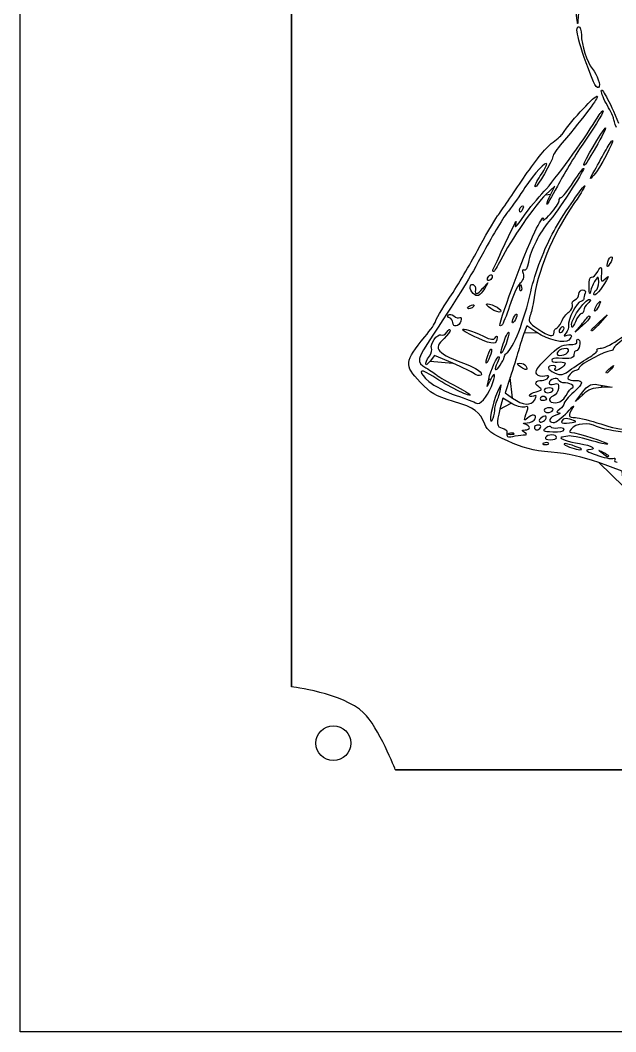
# Model space of a CAD drawing. Extents: x 2 to 593, y 3 to 839.
# Drawn here: x 2 to 133.1, y 3 to 225.5 of the extents above; entities that cross this region are included whole.
import ezdxf

# ---------------------------------------------------------------- set-up
doc = ezdxf.new("R2010")
doc.units = 0
doc.layers.add('Capa_1', color=7, linetype='CONTINUOUS')

msp = doc.modelspace()

# ---------------------------------------------------------------- linework, layer by layer
at = {"layer": 'Capa_1', "color": 5}
msp.add_lwpolyline([(2.000005, 839.071605), (593.366656, 839.071605), (593.366656, 2.971392), (2.000005, 2.971392), (2.000005, 839.071605)], close=True, dxfattribs=at)
at = {"layer": 'Capa_1', "color": 7}
for points in [[(61.714286, 78.857192), (61.714286, 755.428616)], [(128.14712, 211.973808), (128.14712, 211.973808)], [(126.02784, 193.760056), (126.02784, 193.760056)], [(128.432984, 192.542272), (128.432984, 192.542272)], [(118.743352, 187.26224), (119.623592, 189.004232), (117.583648, 187.099128)], [(111.87564, 183.801112), (111.87564, 183.801112)], [(131.313272, 172.402632), (131.313272, 172.402632)], [(106.028992, 170.633608), (106.028992, 170.633608)], [(103.821512, 166.551248), (104.922712, 167.775952), (104.134328, 166.445)], [(104.799552, 168.528184), (104.799552, 168.528184)], [(101.64964, 165.4286), (101.649328, 165.4286)], [(111.918624, 166.73268), (111.91864, 166.73268)], [(127.190592, 166.8234), (127.190592, 166.8234)], [(128.749416, 162.60496), (128.749416, 162.60496)], [(100.445032, 162.274568), (100.445032, 162.274568)], [(105.582056, 162.088056), (105.582056, 162.088056)], [(129.429808, 159.10116), (131.198832, 160.699864), (129.600128, 158.93084)], [(97.179144, 159.02156), (97.179144, 159.02156)], [(107.527, 158.3544), (107.527, 158.3544)], [(110.259408, 159.06692), (110.259408, 159.06692)], [(115.679016, 156.825904), (113.491768, 158.273368), (112.9032, 156.7632)], [(123.350664, 158.585272), (123.350664, 158.585272)], [(125.888064, 158.482928), (124.126696, 156.889664), (125.485504, 158.522608), (125.485504, 158.5226)], [(121.67332, 157.775728), (121.67332, 157.775728)], [(127.660784, 157.332136), (127.660784, 157.332136)], [(102.758368, 155.549624), (102.758368, 155.549624)], [(108.464744, 154.838368), (108.464744, 154.838368)], [(97.200152, 150.055952), (93.138744, 151.768112), (92.17732, 150.51868)], [(104.890832, 151.746456), (104.890832, 151.746456)], [(122.643864, 152.722376), (122.643864, 152.722376)], [(112.108064, 149.257568), (112.108064, 149.257568)], [(101.7786, 147.853976), (101.7786, 147.853976)], [(109.826296, 146.949304), (108.722096, 143.544424), (110.361632, 142.376984)], [(130.926672, 148.113976), (130.926672, 148.113976)], [(105.548416, 146.544024), (104.752792, 144.911064), (105.09032, 146.544024)], [(130.120704, 145.183832), (132.287456, 144.767352), (129.867832, 144.704952)], [(119.223904, 144.094584), (119.223904, 144.094584)], [(122.106872, 143.002504), (122.106872, 143.002504)], [(125.820296, 143.145512), (124.192408, 141.648632), (125.51836, 143.380392), (125.51836, 143.380232)], [(110.034224, 141.263144), (108.169944, 142.363064), (107.573376, 139.993944)], [(117.86312, 142.157384), (117.86312, 142.157384)], [(106.424168, 139.639544), (106.424168, 139.639544)], [(117.738504, 138.005224), (117.738504, 138.005224)], [(119.223904, 139.740104), (119.223904, 139.740104)], [(116.502336, 135.929624), (116.502336, 135.929624)], [(123.376544, 137.643064), (123.376544, 137.643064)], [(109.59632, 134.668264), (109.59632, 134.668504)], [(112.692112, 134.297624), (112.692112, 134.297624)], [(120.040376, 133.752344), (120.040376, 133.752344)], [(121.67332, 135.460584), (121.67332, 135.460584)], [(118.260016, 132.448504), (118.260016, 132.448264)], [(125.438168, 131.222184), (125.438168, 131.222184)], [(130.07816, 130.250552), (130.07816, 130.250552)], [(134.846264, 122.836184), (134.46472, 126.344024), (129.293728, 128.192424)], [(74.751287, 66.468112), (74.751287, 66.468112)], [(514.285712, 60.571472), (84.571432, 60.571472)]]:
    msp.add_lwpolyline(points, close=True, dxfattribs=at)
for points in [[(125.07104, 232.8266), (124.91632, 228.485688), (124.737568, 224.868656), (124.673816, 224.788736)], [(124.673816, 224.788736), (124.610056, 224.708816), (124.42212, 226.668352), (124.256184, 229.143256)], [(128.14712, 211.973808), (124.90504, 220.235496), (123.871664, 224.11756), (124.914544, 224.11756)], [(124.914544, 224.11756), (125.227488, 224.11756), (125.483528, 223.291064), (125.483528, 222.280896)], [(125.483528, 222.280896), (125.483528, 220.229208), (126.775008, 216.18272), (127.842024, 214.89124)], [(127.842024, 214.89124), (129.035776, 213.446352), (129.842448, 211.120976), (129.272184, 210.768536)], [(129.272184, 210.768536), (128.983536, 210.590144), (128.477264, 211.132512), (128.14712, 211.973808)], [(131.205304, 206.770984), (130.46048, 208.07388), (129.858392, 209.507296), (129.867336, 209.956352)], [(129.867336, 209.956352), (129.888936, 211.042456), (131.574224, 207.913144), (133.678104, 202.880264)], [(121.238736, 200.428072), (123.597152, 203.808704), (128.59192, 209.206976), (128.991632, 208.807272)], [(128.991632, 208.807272), (129.286992, 208.511912), (126.361248, 204.62892), (121.260632, 198.54684)], [(130.173744, 205.605824), (130.598256, 205.605824), (129.244192, 203.334024), (125.8066, 198.278776)], [(128.67464, 203.564648), (129.363344, 204.687296), (130.037944, 205.605824), (130.173744, 205.605824)], [(132.559536, 203.948768), (132.559536, 204.198096), (131.950136, 205.468096), (131.205304, 206.770984)], [(117.316024, 187.9156), (119.682048, 190.435632), (125.74356, 198.78672), (128.67464, 203.564648)], [(133.187496, 201.963144), (132.84212, 202.805912), (132.559536, 203.69944), (132.559536, 203.948768)], [(118.853944, 198.388384), (119.955544, 199.209128), (121.028704, 200.126992), (121.238736, 200.428072)], [(126.02784, 193.760056), (126.02784, 194.328952), (129.898168, 200.966544), (130.71332, 201.795624)], [(130.71332, 201.795624), (131.15484, 202.244688), (130.42288, 200.69216), (129.086752, 198.345576)], [(112.721776, 190.771072), (114.99288, 194.139832), (117.752344, 197.567624), (118.853944, 198.388384)], [(121.260632, 198.54684), (120.140432, 197.211088), (119.219296, 195.861576), (119.213664, 195.547936)], [(125.8066, 198.278776), (123.98236, 195.59608), (121.461096, 191.432072), (120.203792, 189.025432)], [(129.086752, 198.345576), (126.696888, 194.14836), (126.02784, 193.145408), (126.02784, 193.760056)], [(132.30636, 199.074048), (132.777224, 199.074048), (129.461336, 192.865976), (128.235224, 191.451992)], [(130.92336, 197.032872), (131.536096, 198.15552), (132.158448, 199.074048), (132.30636, 199.074048)], [(128.432984, 192.542272), (129.189952, 193.889456), (130.310632, 195.910224), (130.92336, 197.032872)], [(117.86312, 193.848472), (117.86312, 194.796792), (115.010616, 191.748528), (113.07188, 188.7284)], [(119.213664, 195.547936), (119.197664, 194.655792), (115.648616, 188.584208), (115.329608, 188.903216)], [(116.453944, 191.26184), (117.228992, 192.402424), (117.86312, 193.566408), (117.86312, 193.848472)], [(126.022912, 192.921808), (126.030112, 192.27128), (120.120688, 183.291104), (118.327368, 181.227648)], [(123.775256, 189.956776), (125.008752, 191.827864), (126.0202, 193.16212), (126.022912, 192.921808)], [(128.235224, 191.451992), (127.20592, 190.264968), (127.230952, 190.403032), (128.432984, 192.542272)], [(107.052688, 182.468784), (107.89964, 183.666272), (110.450736, 187.402304), (112.721776, 190.771072)], [(115.329608, 188.903216), (115.172944, 189.059872), (115.678896, 190.121256), (116.453944, 191.26184)], [(121.058608, 186.554816), (121.319264, 186.554816), (122.541752, 188.085696), (123.775256, 189.956776)], [(126.168032, 189.0872), (126.462504, 189.269192), (125.483744, 187.60956), (123.993008, 185.399128)], [(117.583648, 187.099128), (115.40704, 185.066384), (109.901792, 177.084456), (107.728776, 172.810864)], [(113.07188, 188.7284), (112.01488, 187.081848), (110.368816, 184.754904), (109.413976, 183.557408)], [(112.953768, 182.608528), (113.947632, 184.030552), (115.910632, 186.418736), (117.316024, 187.9156)], [(117.890456, 185.084976), (117.875416, 185.324376), (118.259224, 186.304136), (118.743352, 187.26224)], [(120.203792, 189.025432), (118.946496, 186.618784), (117.905496, 184.845584), (117.890456, 185.084976)], [(119.466536, 179.202896), (121.184992, 182.28392), (125.530392, 188.69312), (126.168032, 189.0872)], [(112.413752, 184.645856), (112.722264, 184.836552), (112.813552, 184.618016), (112.627664, 184.133664)], [(123.993008, 185.399128), (118.852048, 177.7762), (115.892096, 170.561912), (114.862592, 163.145608)], [(118.671936, 182.940792), (119.723952, 184.096496), (120.584696, 185.38244), (120.584696, 185.79844)], [(120.584696, 185.79844), (120.584696, 186.214448), (120.797952, 186.554816), (121.058608, 186.554816)], [(109.413976, 183.557408), (108.459088, 182.35992), (106.024312, 178.318384), (104.003376, 174.576216)], [(111.095856, 180.975584), (110.677008, 179.522856), (110.98868, 179.796816), (112.953768, 182.608528)], [(111.87564, 183.801112), (111.87564, 184.082816), (112.117808, 184.46296), (112.413752, 184.645856)], [(112.627664, 184.133664), (112.265808, 183.190688), (111.87564, 183.018152), (111.87564, 183.801112)], [(115.632784, 179.75088), (116.592568, 181.54712), (117.238648, 182.52688), (117.068512, 181.928136)], [(117.068512, 181.928136), (116.861088, 181.198176), (117.38936, 181.531808), (118.671936, 182.940792)], [(102.620224, 174.848376), (104.211144, 177.842104), (106.205784, 181.271288), (107.052688, 182.468784)], [(107.867688, 174.579888), (110.328808, 179.909944), (111.401104, 182.034472), (111.095856, 180.975584)], [(118.327368, 181.227648), (116.338728, 178.939464), (114.306384, 174.885424), (113.82748, 172.251424)], [(107.527, 158.3544), (107.58324, 159.961104), (113.734576, 176.1984), (115.632784, 179.75088)], [(114.353168, 165.800088), (115.301064, 169.996352), (117.399856, 175.497552), (119.466536, 179.202896)], [(104.003376, 174.576216), (100.556288, 168.193416), (99.332728, 166.192968), (92.770736, 156.21188)], [(96.54828, 164.585896), (98.296944, 167.236528), (101.029296, 171.85464), (102.620224, 174.848376)], [(106.028992, 170.633608), (106.141776, 170.858136), (106.969184, 172.63396), (107.867688, 174.579888)], [(107.728776, 172.810864), (107.005768, 171.38884), (106.281392, 170.225368), (106.11908, 170.225368)], [(113.82748, 172.251424), (113.602248, 171.012712), (113.224944, 170.33644), (112.878488, 170.550568)], [(129.105128, 170.225368), (129.855536, 171.649832), (130.034728, 171.392152), (129.844784, 169.16176)], [(131.23064, 171.314), (131.119512, 171.314), (131.15672, 171.80388), (131.313272, 172.402632)], [(132.015304, 172.402632), (131.694864, 171.80388), (131.34176, 171.314), (131.23064, 171.314)], [(131.313272, 172.402632), (131.469848, 173.001376), (131.822944, 173.491256), (132.097936, 173.491256)], [(132.097936, 173.491256), (132.37416, 173.491256), (132.337176, 173.004056), (132.015304, 172.402632)], [(104.799552, 168.528184), (104.799552, 168.827552), (105.044488, 169.223872), (105.343864, 169.408896)], [(105.343864, 169.408896), (105.64324, 169.59392), (105.888176, 169.50036), (105.888176, 169.200984)], [(105.888176, 169.200984), (105.888176, 168.901616), (105.64324, 168.505288), (105.343864, 168.320272)], [(106.11908, 170.225368), (105.95676, 170.225368), (105.916208, 170.40908), (106.028992, 170.633608)], [(112.661632, 169.777064), (112.901024, 169.022808), (112.667232, 168.296032), (111.959192, 167.587312)], [(112.878488, 170.550568), (112.507648, 170.77976), (112.430624, 170.504968), (112.661632, 169.777064)], [(127.752368, 169.000664), (128.102104, 168.925784), (128.710848, 169.476936), (129.105128, 170.225368)], [(129.293728, 167.929192), (129.293728, 169.327744), (129.266768, 169.340488), (128.530928, 168.28992)], [(129.844784, 169.16176), (129.741272, 167.946272), (129.817424, 167.897256), (130.690128, 168.617448)], [(130.690128, 168.617448), (131.568648, 169.342408), (131.597304, 169.317448), (131.031272, 168.320272)], [(101.649328, 165.4286), (100.784192, 166.29376), (100.798672, 167.6612), (101.670048, 167.356608)], [(101.670048, 167.356608), (102.044264, 167.22576), (102.278488, 166.715464), (102.190528, 166.222624)], [(105.343864, 168.320272), (105.044488, 168.135248), (104.799552, 168.228808), (104.799552, 168.528184)], [(111.959192, 167.587312), (111.375744, 167.003872), (110.346712, 164.778632), (109.672528, 162.642352)], [(111.91864, 166.73268), (111.9448, 167.366784), (112.07372, 167.49576), (112.247464, 167.061544)], [(112.247464, 167.061544), (112.404712, 166.668616), (112.385392, 166.199136), (112.204504, 166.018272)], [(127.190592, 166.8234), (127.142192, 168.334016), (127.33712, 169.08952), (127.752368, 169.000664)], [(128.530928, 168.28992), (128.111392, 167.690944), (127.654864, 166.59544), (127.516424, 165.855472)], [(131.031272, 168.320272), (129.954008, 166.422456), (128.229776, 164.485072), (128.217208, 165.158336)], [(128.749416, 166.143008), (129.048784, 166.328032), (129.293728, 167.131808), (129.293728, 167.929192)], [(104.134328, 166.445), (103.175896, 164.827016), (102.519672, 164.558576), (101.64964, 165.4286)], [(102.190528, 166.222624), (101.970568, 164.990296), (102.516896, 165.100376), (103.821512, 166.551248)], [(108.971504, 152.198456), (110.509304, 153.324648), (112.89988, 159.366592), (114.353168, 165.800088)], [(112.204504, 166.018272), (112.023624, 165.8374), (111.895, 166.158888), (111.918624, 166.73268)], [(123.350664, 158.585272), (123.295144, 160.024912), (126.784352, 164.751464), (127.427704, 164.10812)], [(124.066264, 164.015728), (124.546384, 164.199968), (124.939208, 164.77356), (124.939208, 165.290384)], [(124.939208, 165.290384), (124.939208, 165.8072), (125.317168, 166.230056), (125.779104, 166.230056)], [(125.779104, 166.230056), (126.279664, 166.230056), (126.499584, 165.918848), (126.323416, 165.459792)], [(126.323416, 165.459792), (126.160856, 165.036136), (126.02784, 164.464608), (126.02784, 164.18972)], [(127.516424, 165.855472), (127.354088, 164.987736), (127.2384, 165.331392), (127.190592, 166.8234)], [(128.217208, 165.158336), (128.210808, 165.51488), (128.45004, 165.957984), (128.749416, 166.143008)], [(93.368936, 159.229568), (93.368936, 159.52492), (94.799664, 161.935272), (96.54828, 164.585896)], [(100.445032, 162.274568), (100.445032, 162.392232), (100.825184, 162.63436), (101.289808, 162.812656)], [(101.801952, 162.598728), (101.482328, 162.08152), (100.445032, 161.833728), (100.445032, 162.274568)], [(101.289808, 162.812656), (101.774192, 162.998528), (101.99268, 162.90728), (101.801952, 162.598728)], [(105.582056, 162.088056), (104.702664, 162.667784), (104.350488, 163.13504), (104.799552, 163.126408)], [(104.799552, 163.126408), (106.026216, 163.102808), (108.288008, 161.718136), (107.696776, 161.352744)], [(109.672528, 162.642352), (108.998288, 160.506064), (108.238424, 158.629496), (107.983896, 158.472192)], [(114.862592, 163.145608), (114.758688, 162.397176), (114.448928, 161.18384), (114.174224, 160.449304)], [(125.347448, 163.68368), (124.545528, 163.67648), (122.413648, 159.466336), (122.659008, 158.374616)], [(122.778784, 161.367992), (123.3446, 161.764304), (123.667776, 162.44432), (123.499152, 162.88376)], [(123.499152, 162.88376), (123.327616, 163.330768), (123.576672, 163.827848), (124.066264, 164.015728)], [(126.02784, 164.18972), (126.02784, 163.914832), (125.721664, 163.687112), (125.347448, 163.68368)], [(126.857472, 163.1602), (126.401176, 162.781504), (126.02784, 162.134248), (126.02784, 161.721848)], [(127.427704, 164.10812), (127.570368, 163.965448), (127.31376, 163.538888), (126.857472, 163.1602)], [(128.438952, 161.516336), (128.289264, 161.516336), (128.428952, 162.006216), (128.749416, 162.60496)], [(129.293728, 162.60496), (128.973288, 162.006216), (128.58864, 161.516336), (128.438952, 161.516336)], [(128.749416, 162.60496), (129.069848, 163.203712), (129.454504, 163.693592), (129.604192, 163.693592)], [(129.604192, 163.693592), (129.753872, 163.693592), (129.614192, 163.203712), (129.293728, 162.60496)], [(96.498744, 160.035664), (96.124528, 160.16932), (95.996184, 160.469576), (96.213472, 160.702912)], [(96.213472, 160.702912), (96.43076, 160.93624), (96.97116, 160.826216), (97.414336, 160.458408)], [(97.414336, 160.458408), (97.85752, 160.090608), (98.452944, 159.933568), (98.737512, 160.10944)], [(98.737512, 160.10944), (99.029216, 160.289712), (99.130624, 159.954), (98.969992, 159.339824)], [(107.696776, 161.352744), (107.413128, 161.177432), (106.461504, 161.508328), (105.582056, 162.088056)], [(110.259408, 159.06692), (110.259408, 159.366288), (110.49684, 159.978648), (110.787008, 160.427704)], [(110.787008, 160.427704), (111.07724, 160.876768), (111.314672, 160.999232), (111.314672, 160.699864)], [(111.314672, 160.699864), (111.314672, 160.400488), (111.07724, 159.788136), (110.787008, 159.339072)], [(114.174224, 160.449304), (113.730504, 159.262888), (113.92372, 158.944976), (115.905016, 157.60156)], [(121.081264, 159.175832), (121.450488, 159.986192), (122.214368, 160.972656), (122.778784, 161.367992)], [(125.485088, 160.972016), (125.186576, 160.972016), (124.5942, 160.17596), (124.168704, 159.203)], [(126.02784, 161.721848), (126.02784, 161.30944), (125.7836, 160.972016), (125.485088, 160.972016)], [(125.485504, 158.5226), (126.232848, 159.42072), (126.905544, 160.257608), (126.980392, 160.382344)], [(127.382952, 160.342664), (127.529512, 160.196104), (126.856816, 159.359224), (125.888064, 158.482928)], [(126.980392, 160.382344), (127.055192, 160.50708), (127.236384, 160.489232), (127.382952, 160.342664)], [(91.0556, 155.884168), (92.327936, 157.428784), (93.368936, 158.934208), (93.368936, 159.229568)], [(97.179144, 159.02156), (97.179144, 159.445672), (96.87296, 159.902024), (96.498744, 160.035664)], [(98.969992, 159.339824), (98.646832, 158.10404), (97.179144, 157.8432), (97.179144, 159.02156)], [(107.983896, 158.472192), (107.729376, 158.314896), (107.523792, 158.261888), (107.527, 158.3544)], [(110.787008, 159.339072), (110.49684, 158.890016), (110.259408, 158.767544), (110.259408, 159.06692)], [(119.953008, 157.702464), (120.204328, 157.702464), (120.71204, 158.36548), (121.081264, 159.175832)], [(121.67332, 157.775728), (121.67332, 158.075104), (121.428384, 158.168664), (121.129008, 157.98364)], [(122.659008, 158.374616), (122.752072, 157.960512), (122.507128, 157.226592), (122.114688, 156.743696)], [(124.168704, 159.203), (123.553056, 157.795216), (123.386, 157.66908), (123.350664, 158.585272)], [(127.660784, 157.332136), (127.660784, 157.425816), (128.456848, 158.221872), (129.429808, 159.10116)], [(129.600128, 158.93084), (128.109912, 157.281856), (127.660784, 156.911624), (127.660784, 157.332136)], [(129.64076, 153.347944), (131.020368, 153.347944), (135.212632, 156.005736), (139.363552, 159.511952)], [(90.04328, 145.897624), (86.453632, 149.700912), (86.522544, 150.381064), (91.0556, 155.884168)], [(92.770736, 156.21188), (89.193824, 150.771192), (89.104392, 150.336456), (91.29488, 149.037696)], [(92.537112, 153.376504), (92.04424, 154.173936), (93.83084, 156.732688), (94.564088, 156.279528)], [(94.564088, 156.279528), (94.895688, 156.074568), (95.49732, 156.358488), (95.900928, 156.910536)], [(96.634824, 157.360728), (96.634824, 157.056328), (96.022472, 156.231992), (95.27404, 155.528872)], [(95.900928, 156.910536), (96.304592, 157.462552), (96.634824, 157.665136), (96.634824, 157.360728)], [(99.3564, 157.437088), (99.3564, 157.881576), (101.25492, 157.28992), (103.950584, 156.005328)], [(102.758368, 155.549624), (100.887288, 156.399408), (99.3564, 157.24876), (99.3564, 157.437088)], [(106.960152, 155.801032), (106.960152, 154.107064), (106.054032, 154.052848), (102.758368, 155.549624)], [(103.950584, 156.005328), (105.616512, 155.211448), (106.191848, 155.13532), (106.527752, 155.664312)], [(106.527752, 155.664312), (106.76556, 156.03888), (106.960152, 156.1004), (106.960152, 155.801032)], [(109.53324, 156.840832), (109.729296, 156.252624), (108.235376, 152.262984), (107.819024, 152.262984)], [(108.464744, 154.838368), (108.947392, 156.254832), (109.428184, 157.155936), (109.53324, 156.840832)], [(112.9032, 156.7632), (112.579496, 155.932616), (112.003232, 154.150808), (111.622592, 152.803624)], [(122.731712, 155.168368), (121.864544, 154.301208), (118.188624, 155.165168), (115.679016, 156.825904)], [(115.905016, 157.60156), (118.4142, 155.9002), (119.496064, 155.684624), (119.496064, 156.885992)], [(119.496064, 156.885992), (119.496064, 157.335048), (119.701688, 157.702464), (119.953008, 157.702464)], [(121.129008, 157.98364), (120.829632, 157.798624), (120.584696, 157.402296), (120.584696, 157.102928)], [(120.584696, 157.102928), (120.584696, 156.803552), (120.829632, 156.709992), (121.129008, 156.895016)], [(121.129008, 156.895016), (121.428384, 157.08004), (121.67332, 157.47636), (121.67332, 157.775728)], [(122.114688, 156.743696), (121.501672, 155.989368), (121.535336, 155.915976), (122.353712, 156.222672)], [(122.353712, 156.222672), (123.41324, 156.61976), (123.616408, 156.053072), (122.731712, 155.168368)], [(135.689424, 155.994472), (133.968032, 154.815944), (132.559616, 153.61588), (132.559616, 153.327664)], [(95.27404, 155.528872), (92.743136, 153.151192), (93.447264, 152.394568), (100.835248, 149.553352)], [(107.819024, 152.262984), (107.691544, 152.262984), (107.982104, 153.421904), (108.464744, 154.838368)], [(117.95944, 151.274096), (120.353344, 153.661704), (121.18792, 154.163944), (122.761952, 154.164152)], [(122.761952, 154.164152), (124.055376, 154.164336), (124.619032, 154.395856), (124.517488, 154.885264)], [(124.874624, 155.29296), (125.480464, 154.918536), (125.018952, 152.803624), (124.331416, 152.803624)], [(124.517488, 154.885264), (124.435232, 155.281736), (124.595968, 155.4652), (124.874624, 155.29296)], [(92.17732, 150.51868), (90.99044, 148.976304), (90.869224, 149.92744), (92.03972, 151.598512)], [(92.03972, 151.598512), (92.506088, 152.264392), (92.729912, 153.064496), (92.537112, 153.376504)], [(104.569192, 150.085728), (104.427672, 150.085728), (104.574792, 150.833056), (104.890832, 151.746456)], [(105.694184, 153.182728), (105.963728, 152.913176), (104.936664, 150.085728), (104.569192, 150.085728)], [(104.890832, 151.746456), (105.2092, 152.659856), (105.570736, 153.306176), (105.694184, 153.182728)], [(105.09032, 146.544024), (105.498776, 148.520304), (107.023672, 151.849584), (107.36436, 151.50892)], [(106.586808, 148.657664), (106.86256, 148.38192), (108.440744, 150.644992), (108.48668, 151.381984)], [(107.36436, 151.50892), (107.49908, 151.374168), (107.3246, 150.73208), (106.976808, 150.082056)], [(108.48668, 151.381984), (108.503, 151.647888), (108.721392, 152.015296), (108.971504, 152.198456)], [(111.622592, 152.803624), (111.241952, 151.456448), (110.43364, 148.822008), (109.826296, 146.949304)], [(120.158464, 152.358616), (119.99584, 151.865192), (120.317448, 151.69072), (121.161824, 151.814296)], [(121.640504, 153.266696), (120.957024, 153.166656), (120.290104, 152.758024), (120.158464, 152.358616)], [(123.850584, 151.987152), (123.850584, 151.156288), (123.121648, 150.977776), (120.448616, 151.154024)], [(121.161824, 151.814296), (121.845312, 151.914336), (122.512224, 152.322968), (122.643864, 152.722376)], [(122.643864, 152.722376), (122.806488, 153.2158), (122.48488, 153.390272), (121.640504, 153.266696)], [(123.338144, 148.800648), (124.525656, 149.655112), (126.353288, 150.86268), (127.399552, 151.484136)], [(124.331416, 152.803624), (124.06696, 152.803624), (123.850584, 152.436216), (123.850584, 151.987152)], [(131.933472, 152.803624), (130.812424, 152.803624), (125.388752, 149.924112), (125.10192, 149.176648)], [(127.399552, 151.484136), (128.445816, 152.1056), (129.136728, 152.779192), (128.934912, 152.981)], [(128.934912, 152.981), (128.733096, 153.182816), (129.050728, 153.347944), (129.64076, 153.347944)], [(132.559616, 153.327664), (132.559616, 153.03944), (132.277856, 152.803624), (131.933472, 152.803624)], [(92.127248, 147.602184), (89.758008, 149.158448), (89.597432, 147.999872), (91.912352, 146.051304)], [(101.7786, 147.853976), (101.4942, 148.123376), (99.433912, 149.114264), (97.200152, 150.055952)], [(100.835248, 149.553352), (102.877032, 148.768144), (104.310208, 147.364152), (103.069992, 147.364152)], [(106.976808, 150.082056), (106.628936, 149.432024), (106.453448, 148.791048), (106.586808, 148.657664)], [(112.108064, 149.257568), (111.187192, 149.954272), (111.171512, 150.053216), (111.979608, 150.068416)], [(111.979608, 150.068416), (112.485816, 150.077936), (113.061488, 149.824488), (113.2588, 149.5052)], [(113.2588, 149.5052), (113.851768, 148.5458), (113.22672, 148.411288), (112.108064, 149.257568)], [(115.66612, 147.656424), (115.196824, 148.221888), (115.70852, 149.029104), (117.95944, 151.274096)], [(119.288152, 149.537736), (117.780072, 149.537736), (117.927264, 148.686464), (119.560328, 147.9636)], [(120.448616, 151.154024), (119.625336, 151.208264), (118.951752, 151.022768), (118.951752, 150.741712)], [(118.951752, 150.741712), (118.951752, 150.460656), (119.502864, 150.2736), (120.176456, 150.326056)], [(119.768224, 148.993424), (119.953248, 149.2928), (119.737184, 149.537736), (119.288152, 149.537736)], [(121.297656, 149.23064), (120.13712, 148.350728), (119.289792, 148.219312), (119.768224, 148.993424)], [(120.176456, 150.326056), (121.997464, 150.467856), (122.404704, 150.069984), (121.297656, 149.23064)], [(125.10192, 149.176648), (124.948368, 148.776504), (124.586504, 148.449112), (124.297776, 148.449112)], [(131.879224, 149.066528), (132.742536, 149.743584), (132.761792, 149.724336), (132.084736, 148.861016)], [(91.29488, 149.037696), (92.285912, 148.450104), (93.398112, 147.704744), (93.766448, 147.381336)], [(100.905576, 143.008584), (100.056664, 143.008584), (95.471736, 145.405304), (92.127248, 147.602184)], [(93.766448, 147.381336), (94.134736, 147.057944), (96.094264, 145.942344), (98.120968, 144.902264)], [(103.069992, 147.364152), (102.64412, 147.364152), (102.063008, 147.584568), (101.7786, 147.853976)], [(105.675352, 144.969064), (106.673024, 147.35688), (106.569664, 148.639856), (105.548416, 146.544024)], [(117.423936, 147.230256), (116.780264, 147.061944), (116.003136, 147.250336), (115.66612, 147.656424)], [(116.833088, 146.271864), (117.364264, 146.271864), (117.974096, 146.555384), (118.188272, 146.901944)], [(118.188272, 146.901944), (118.454112, 147.332056), (118.211632, 147.43624), (117.423936, 147.230256)], [(120.461328, 146.369784), (120.203888, 147.142096), (118.407432, 146.563224), (118.407432, 145.707944)], [(119.560328, 147.9636), (121.051216, 147.303664), (121.349512, 147.369752), (123.338144, 148.800648)], [(124.297776, 148.449112), (123.536272, 148.449112), (122.209616, 147.005624), (122.606432, 146.608824)], [(130.926672, 148.113976), (130.926672, 148.227008), (131.35532, 148.655656), (131.879224, 149.066528)], [(132.084736, 148.861016), (131.373656, 147.954328), (130.926672, 147.665984), (130.926672, 148.113976)], [(97.3162, 141.670984), (93.24592, 142.912424), (92.392928, 143.408184), (90.04328, 145.897624)], [(91.912352, 146.051304), (93.057152, 145.087704), (95.751512, 143.710824), (97.899816, 142.991544)], [(98.120968, 144.902264), (100.147616, 143.862264), (101.400736, 143.010104), (100.905576, 143.008584)], [(102.382136, 141.276024), (103.0892, 140.775624), (104.658568, 142.535624), (105.675352, 144.969064)], [(107.701728, 144.366504), (107.977696, 145.727384), (107.864968, 145.630584), (107.025256, 143.785944)], [(116.101896, 144.873144), (115.045912, 145.645304), (115.373448, 146.271864), (116.833088, 146.271864)], [(115.54912, 143.807784), (116.910392, 144.149464), (116.960248, 144.245544), (116.101896, 144.873144)], [(118.407432, 145.707944), (118.407432, 145.357544), (118.85832, 145.252984), (119.496152, 145.455384)], [(119.496152, 145.455384), (120.391208, 145.739464), (120.560648, 145.576584), (120.448704, 144.539544)], [(121.95872, 145.727544), (121.252896, 145.727544), (120.579072, 146.016584), (120.461328, 146.369784)], [(123.578424, 145.183224), (123.3934, 145.482584), (122.664528, 145.727544), (121.95872, 145.727544)], [(122.606432, 146.608824), (122.79176, 146.423464), (123.474096, 146.271864), (124.122736, 146.271864)], [(123.474472, 144.635464), (123.716672, 144.635464), (123.763448, 144.883864), (123.578424, 145.183224)], [(124.122736, 146.271864), (126.096456, 146.271864), (126.028208, 145.725064), (123.803664, 143.715304)], [(125.51836, 143.380232), (127.198544, 145.574632), (127.490944, 145.689272), (130.120704, 145.183832)], [(129.867832, 144.704952), (128.040272, 144.657752), (127.049856, 144.276072), (125.820296, 143.145512)], [(97.899816, 142.991544), (100.04812, 142.272344), (102.065184, 141.500344), (102.382136, 141.276024)], [(107.025256, 143.785944), (105.8694, 141.246744), (104.920064, 136.229384), (105.847736, 137.562584)], [(106.901528, 141.816824), (107.15948, 142.320984), (107.519544, 143.468424), (107.701728, 144.366504)], [(114.052912, 142.964024), (114.052912, 143.221544), (114.726208, 143.601224), (115.54912, 143.807784)], [(114.932712, 142.833464), (114.448824, 142.647704), (114.052912, 142.706504), (114.052912, 142.964024)], [(115.211008, 142.047144), (115.717272, 142.993064), (115.673208, 143.117544), (114.932712, 142.833464)], [(116.507816, 142.470504), (116.319776, 142.166264), (116.547736, 141.917304), (117.01452, 141.917304)], [(117.86312, 142.157384), (117.86312, 142.731864), (116.81852, 142.973224), (116.507816, 142.470504)], [(118.43956, 144.638904), (117.823144, 144.638904), (117.318808, 144.393944), (117.318808, 144.094584)], [(117.318808, 144.094584), (117.318808, 143.795224), (117.67176, 143.550264), (118.103152, 143.550264)], [(119.359984, 142.887384), (117.941688, 142.305704), (118.208704, 141.372984), (119.793536, 141.372984)], [(118.103152, 143.550264), (118.534544, 143.550264), (119.03888, 143.795224), (119.223904, 144.094584)], [(119.223904, 144.094584), (119.408928, 144.393944), (119.055976, 144.638904), (118.43956, 144.638904)], [(120.448704, 144.539544), (120.373824, 143.845784), (119.883888, 143.102344), (119.359984, 142.887384)], [(119.793536, 141.372984), (120.76364, 141.372984), (121.457928, 141.862104), (122.106872, 143.002504)], [(123.803664, 143.715304), (122.631976, 142.656744), (121.67332, 141.540024), (121.67332, 141.233624)], [(122.106872, 143.002504), (122.616856, 143.898744), (123.232272, 144.633544), (123.474472, 144.635464)], [(104.208368, 136.666504), (103.08572, 139.508024), (102.128376, 140.203144), (97.3162, 141.670984)], [(106.424168, 139.639544), (106.429768, 140.332824), (106.643576, 141.312584), (106.901528, 141.816824)], [(112.939232, 140.435304), (112.366832, 140.285624), (111.059552, 140.658104), (110.034224, 141.263144)], [(110.361632, 142.376984), (112.61656, 140.771304), (114.461072, 140.645864), (115.211008, 142.047144)], [(113.472128, 139.371784), (113.914248, 140.534584), (113.845296, 140.672264), (112.939232, 140.435304)], [(117.01452, 141.917304), (117.481248, 141.917304), (117.86312, 142.025384), (117.86312, 142.157384)], [(118.43956, 140.284424), (117.823144, 140.284424), (117.318808, 140.039464), (117.318808, 139.740104)], [(119.223904, 139.740104), (119.408928, 140.039464), (119.055976, 140.284424), (118.43956, 140.284424)], [(121.67332, 141.233624), (121.67332, 140.927224), (121.244672, 140.351144), (120.720768, 139.953464)], [(122.400928, 139.323384), (123.549536, 140.600344), (124.100656, 141.039544), (123.625632, 140.299384)], [(123.625632, 140.299384), (122.43924, 138.450664), (122.532048, 138.107144), (124.217896, 138.107144)], [(105.847736, 137.562584), (106.160176, 138.011624), (106.419592, 138.946264), (106.424168, 139.639544)], [(107.573376, 139.993944), (106.743896, 136.699704), (106.816072, 136.098664), (108.081056, 135.767864)], [(113.617464, 137.998024), (112.832328, 137.212904), (112.79292, 137.585304), (113.472128, 139.371784)], [(115.338384, 137.834744), (115.714248, 138.814264), (114.544648, 138.925224), (113.617464, 137.998024)], [(117.092128, 138.321144), (116.618056, 138.139224), (116.230176, 137.751304), (116.230176, 137.458984)], [(116.230176, 137.458984), (116.230176, 136.743544), (117.46728, 137.191544), (117.738504, 138.005224)], [(117.738504, 138.005224), (117.871088, 138.402984), (117.62224, 138.524584), (117.092128, 138.321144)], [(117.318808, 139.740104), (117.318808, 139.440664), (117.67176, 139.195784), (118.103152, 139.195784)], [(120.080736, 138.718264), (118.481664, 138.271384), (117.921248, 137.021864), (119.314624, 137.010104)], [(118.103152, 139.195784), (118.534544, 139.195784), (119.03888, 139.440664), (119.223904, 139.740104)], [(119.314624, 137.010104), (119.863472, 137.002104), (121.252312, 138.046424), (122.400928, 139.323384)], [(120.720768, 139.953464), (119.939224, 139.360184), (119.914792, 139.217544), (120.584696, 139.158824)], [(120.584696, 139.158824), (121.033752, 139.119624), (120.806968, 138.921224), (120.080736, 138.718264)], [(123.376544, 137.643064), (122.114424, 138.110024), (121.129008, 137.863304), (121.129008, 137.080424)], [(124.217896, 138.107144), (125.018664, 138.107144), (127.510496, 137.473224), (129.755304, 136.698424)], [(109.232608, 132.966344), (105.691624, 134.584984), (104.759544, 135.271384), (104.208368, 136.666504)], [(108.081056, 135.767864), (108.688408, 135.608984), (109.14928, 135.274264), (109.10524, 135.023944)], [(113.100352, 136.643064), (112.489896, 136.802584), (112.664464, 136.914664), (113.58644, 136.955144)], [(114.052912, 135.889704), (114.052912, 136.167144), (113.624272, 136.506104), (113.100352, 136.643064)], [(113.100352, 135.376984), (113.624272, 135.384984), (114.052912, 135.612264), (114.052912, 135.889704)], [(113.58644, 136.955144), (114.377696, 136.989544), (115.166064, 137.385704), (115.338384, 137.834744)], [(115.990144, 136.473944), (115.523416, 136.473944), (115.141544, 136.228984), (115.141544, 135.929624)], [(115.141544, 135.929624), (115.141544, 135.630264), (115.372032, 135.385304), (115.653736, 135.385304)], [(115.653736, 135.385304), (115.93544, 135.385304), (116.317312, 135.630264), (116.502336, 135.929624)], [(116.502336, 135.929624), (116.687352, 136.228984), (116.456896, 136.473944), (115.990144, 136.473944)], [(117.688496, 135.796104), (116.822896, 135.163144), (116.9964, 135.068104), (119.191632, 134.972584)], [(118.828376, 136.027544), (118.73964, 136.293784), (118.226688, 136.189624), (117.688496, 135.796104)], [(120.331528, 135.800024), (119.593536, 135.658984), (118.91712, 135.761624), (118.828376, 136.027544)], [(121.67332, 135.460584), (121.67332, 135.800504), (121.09692, 135.946344), (120.331528, 135.800024)], [(121.129008, 137.080424), (121.129008, 136.850584), (121.91808, 136.778264), (122.882496, 136.919864)], [(122.882496, 136.919864), (124.541672, 137.163384), (124.568248, 137.202264), (123.376544, 137.643064)], [(128.852048, 136.148664), (127.016232, 137.097944), (124.275688, 136.825464), (123.251824, 135.591784)], [(135.704328, 134.799544), (132.847824, 135.069784), (129.764296, 135.676904), (128.852048, 136.148664)], [(129.755304, 136.698424), (132.1108, 135.885384), (134.5338, 135.391944), (135.485064, 135.531624)], [(109.10524, 135.023944), (108.91092, 133.919704), (109.235224, 133.647144), (110.378776, 133.953624)], [(109.9252, 134.339464), (109.291072, 134.365864), (109.16212, 134.494504), (109.59632, 134.668264)], [(109.59632, 134.668504), (109.989264, 134.825784), (110.458736, 134.806424), (110.639608, 134.625304)], [(110.639608, 134.625304), (110.820488, 134.444424), (110.499016, 134.315784), (109.9252, 134.339464)], [(110.378776, 133.953624), (111.052368, 134.134104), (112.093368, 134.288904), (112.692112, 134.297624)], [(112.964272, 134.840984), (112.266512, 135.291944), (112.286328, 135.369864), (113.100352, 135.376984)], [(112.692112, 134.297624), (113.59504, 134.310424), (113.641472, 134.403384), (112.964272, 134.840984)], [(117.59096, 133.752344), (117.400168, 133.443624), (117.857472, 133.208024), (118.647464, 133.208024)], [(118.983872, 134.296664), (118.4028, 134.296664), (117.775984, 134.051784), (117.59096, 133.752344)], [(118.647464, 133.208024), (119.413568, 133.208024), (120.040376, 133.452984), (120.040376, 133.752344)], [(120.040376, 133.752344), (120.040376, 134.051784), (119.564952, 134.296664), (118.983872, 134.296664)], [(119.191632, 134.972584), (120.692432, 134.906984), (121.67332, 135.100104), (121.67332, 135.460584)], [(121.128992, 133.785624), (120.22956, 133.620424), (122.847792, 132.679144), (125.04864, 132.376424)], [(122.489784, 134.043064), (121.891032, 133.928984), (121.27868, 133.813064), (121.128992, 133.785624)], [(127.304672, 133.146424), (125.255232, 133.753704), (123.088528, 134.157224), (122.489784, 134.043064)], [(123.251824, 135.591784), (122.780144, 135.023464), (122.789712, 134.840904), (123.291184, 134.840904)], [(123.291184, 134.840904), (124.395352, 134.840904), (131.547032, 132.558264), (131.279872, 132.291144)], [(118.85144, 130.509944), (114.56096, 130.891784), (112.7712, 131.348824), (109.232608, 132.966344)], [(117.216744, 132.491464), (116.782528, 132.317704), (116.911504, 132.188744), (117.5456, 132.162584)], [(118.260016, 132.448264), (118.079144, 132.629144), (117.609672, 132.648504), (117.216744, 132.491464)], [(117.5456, 132.162584), (118.1194, 132.139384), (118.440888, 132.267624), (118.260016, 132.448504)], [(123.442344, 132.010264), (121.447536, 132.683304), (121.013304, 132.349624), (122.898032, 131.592104)], [(122.898032, 131.592104), (124.103832, 131.107384), (125.880912, 130.848584), (125.438168, 131.222184)], [(125.438168, 131.222184), (125.313424, 131.327384), (124.415304, 131.682024), (123.442344, 132.010264)], [(125.04864, 132.376424), (127.808848, 131.996824), (129.139232, 131.058264), (127.012504, 130.990984)], [(131.279872, 132.291144), (131.142968, 132.154184), (129.35412, 132.539064), (127.304672, 133.146424)], [(129.293728, 128.192424), (125.670968, 129.487384), (122.544472, 130.181304), (118.85144, 130.509944)], [(127.012504, 130.990984), (126.225936, 130.966184), (126.87216, 130.555064), (128.7396, 129.892504)], [(128.7396, 129.892504), (130.380768, 129.310264), (132.04684, 128.957944), (132.442, 129.109624)], [(130.07816, 130.250552), (129.063536, 131.063432), (129.070216, 131.073512), (130.24628, 130.503592)], [(131.470984, 129.657112), (131.470984, 129.240552), (131.188704, 129.360872), (130.07816, 130.250552)], [(130.24628, 130.503592), (130.919872, 130.177192), (131.470984, 129.796232), (131.470984, 129.657112)], [(132.442, 129.109624), (132.837152, 129.261224), (133.010816, 129.143224), (132.827904, 128.847224)], [(132.827904, 128.847224), (132.645008, 128.551304), (132.877184, 128.309144), (133.343952, 128.309144)], [(77.575634, 73.142904), (72.957699, 77.553656), (61.714286, 78.857192), (61.714286, 78.857192)], [(84.571432, 60.571472), (84.571432, 60.571472), (80.80008, 70.06312), (77.575634, 73.142904)], [(67.074128, 66.468112), (67.07413, 68.5881), (68.79272, 70.306688), (70.912707, 70.306688)], [(70.912707, 70.306688), (73.032695, 70.306688), (74.751285, 68.5881), (74.751287, 66.468112)], [(70.912707, 62.629536), (68.79272, 62.629536), (67.07413, 64.348125), (67.074128, 66.468112)], [(74.751287, 66.468112), (74.751285, 64.348124), (73.032695, 62.629536), (70.912707, 62.629536)]]:
    msp.add_open_spline(points, degree=3, dxfattribs=at)

doc.saveas('drawing.dxf')
